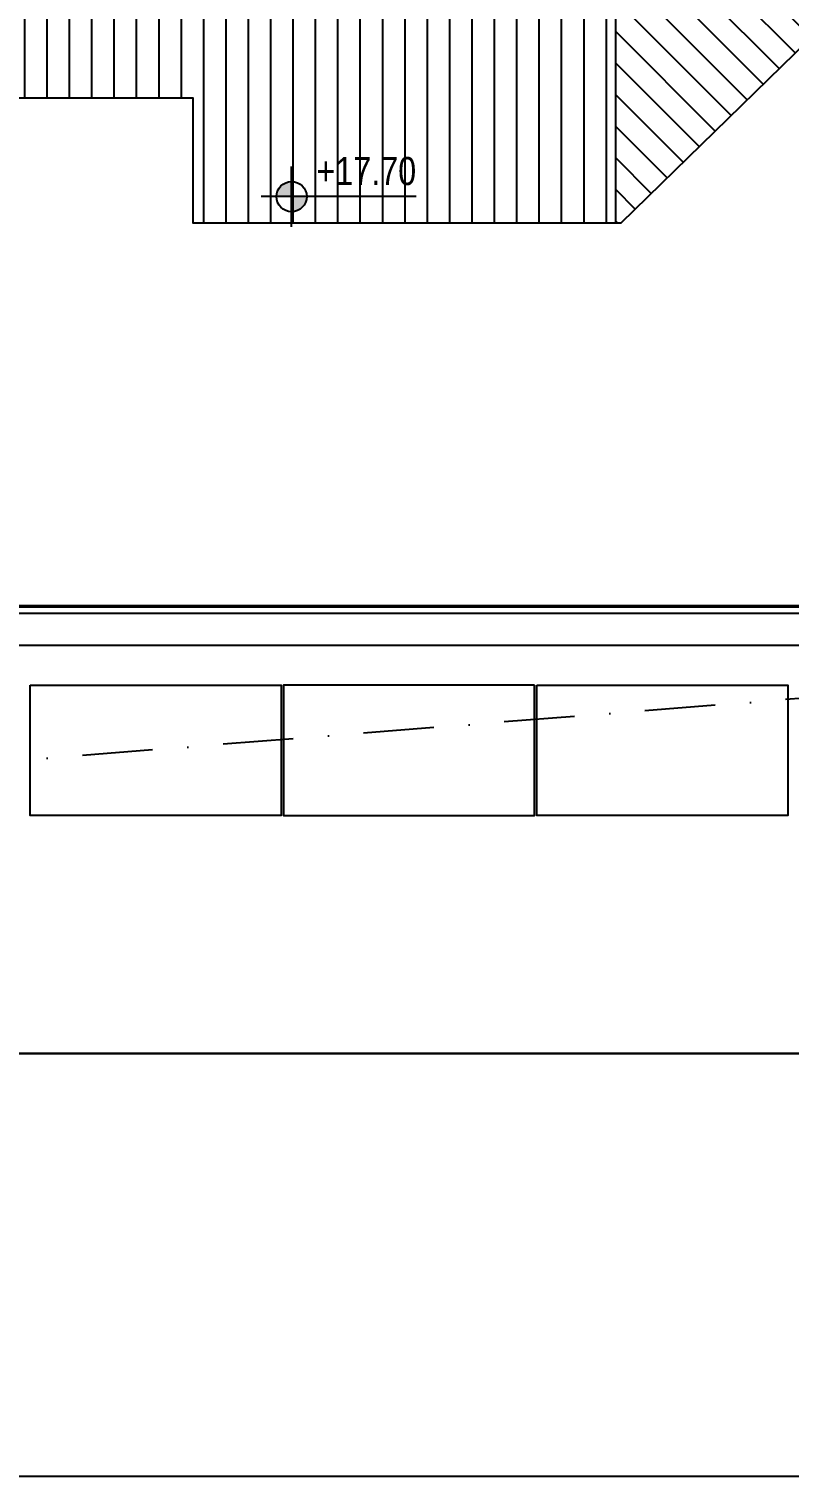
# Model space of a CAD drawing. Extents: x 58467 to 79089, y -33726 to -17391.
# Drawn here: x 71426 to 71966, y -21926 to -20898 of the extents above; entities that cross this region are included whole.
import ezdxf

# ---------------------------------------------------------------- set-up
doc = ezdxf.new("R2010")
doc.units = 0
doc.header["$LTSCALE"] = 100
doc.linetypes.add('DASHDOT', pattern=[1, 0.5, -0.25, 0, -0.25])
doc.linetypes.add('HIDDEN2', pattern=[0.1875, 0.125, -0.0625])
for name, color, linetype in [('3-cam', 4, 'Continuous'), ('BA_elev1', 7, 'Continuous'), ('BA_elev3', 8, 'Continuous'), ('BA_env_bound', 10, 'DASHDOT'), ('BA_layout', 11, 'Continuous'), ('BA_level', 7, 'Continuous'), ('DTR', 24, 'Continuous'), ('Kompozit', 122, 'Continuous')]:
    doc.layers.add(name, color=color, linetype=linetype)
doc.styles.add('geomim', font='ARIALN.TTF', dxfattribs={"width": 0.9})

# ---------------------------------------------------------------- blocks, each defined once
blk = doc.blocks.new('KOTPLAN')
at = {"ltscale": 3}
h = blk.add_hatch(color=256, dxfattribs=at)
h.paths.add_polyline_path([(0, -0.0767, 0.414214), (0.077, 0.0003), (0, 0.0003)])
h.paths.add_polyline_path([(-0.077, 0.0003), (0, 0.0003), (0, 0.0772, 0.414214)])
for p, q in [((0, -0.1533), (0, 0.1533)), ((0.1533, 0), (-0.1533, 0))]:
    blk.add_line(p, q)
blk.add_line((0.6322, 0), (0, 0), dxfattribs=at)
blk.add_circle((0, 0), 0.0767)
for p in [(0.1265, 0.0584), (0.1265, -0.1966)]:
    blk.add_attdef('KOT', p, '', height=0.15)
blk = doc.blocks.new('A$C56216D09')
at = {"layer": '3-cam'}
for p, q in [((2061, -2673.4, 1.3), (3723.4, -2673.4, 1.3)), ((3723.4, -2674.5, 1.3), (2061, -2674.5, 1.3)), ((3723.4, -2673.9, 1.3), (2061.1, -2673.9, 1.3)), ((3723.4, -2674, 1.3), (2061.1, -2674, 1.3))]:
    blk.add_line(p, q, dxfattribs=at)
at = {"layer": '3-cam', "color": 1, "linetype": 'HIDDEN2', "ltscale": 5, "const_width": 0.152, "elevation": 1.3}
blk.add_lwpolyline([(3723.4, -2673.9), (2061.1, -2673.9)], dxfattribs=at)
at = {"layer": 'DTR', "color": 252}
for p, q in [((3723.4, -2673.5, 1.3), (2061, -2673.5, 1.3)), ((3723.4, -2673.6, 1.3), (2061, -2673.6, 1.3)), ((3723.4, -2673.7, 1.3), (2061, -2673.7, 1.3)), ((3723.4, -2673.8, 1.3), (2061, -2673.8, 1.3)), ((3723.4, -2674.1, 1.3), (2061, -2674.1, 1.3)), ((3723.4, -2674.2, 1.3), (2061, -2674.2, 1.3)), ((3723.4, -2674.3, 1.3), (2061, -2674.3, 1.3)), ((3723.4, -2674.4, 1.3), (2061, -2674.4, 1.3))]:
    blk.add_line(p, q, dxfattribs=at)
at = {"layer": 'Kompozit', "elevation": 1.3}
for points in [[(2061, -2701.4), (3750.3, -2701.4), (3750.3, -517.7)], [(2061, -2678.6), (3727.5, -2678.6), (3727.5, -517.7)]]:
    blk.add_lwpolyline(points, dxfattribs=at)
at = {"layer": 'Kompozit'}
for points in [[(2698.6, -2729.8), (2876.9, -2729.8), (2876.9, -2822.4), (2698.6, -2822.4)], [(3056.7, -2729.8), (2878.4, -2729.8), (2878.4, -2822.4), (3056.7, -2822.4)], [(3058.2, -2729.8), (3236.5, -2729.8), (3236.5, -2822.4), (3058.2, -2822.4)]]:
    blk.add_lwpolyline(points, close=True, dxfattribs=at)

msp = doc.modelspace()

# ---------------------------------------------------------------- hatches: boundary and pattern name
at = {"layer": 'BA_elev3'}
h = msp.add_hatch(dxfattribs=at)
h.set_pattern_fill('LINE', color=256, scale=5, angle=90)
h.set_pattern_definition([(90, (23210.876, 9087.175), (-15.875, 1e-15), [])])
h.paths.add_polyline_path([(71542.44, -21036.06), (71542.44, -21020.57), (71542.44, -21036.06), (71842.37, -21036.06), (71842.37, -20697.09), (70789.37, -20697.09), (70789.37, -21036.12), (71151.07, -21035.99), (71151.07, -21036.1), (71268.43, -21036.05), (71268.43, -21036.05), (71268.43, -21036.05), (71268.43, -20947.27), (71542.44, -20947.27)])
h = msp.add_hatch(dxfattribs=at)
h.set_pattern_fill('LINE', color=256, scale=5, angle=135)
h.set_pattern_definition([(135, (21566.486, 12448.205), (-11.22532, -11.22532), [])])
h.paths.add_polyline_path([(71842.37, -21036.06), (71842.37, -20697.09), (72188.67, -20697.09), (72188.67, -20701.95), (71846.44, -21036.06)])

# ---------------------------------------------------------------- linework, layer by layer
msp.add_line((68467.37, -21626.03), (72992.16, -21626.03))
msp.add_lwpolyline([(69794.84, -21926.03), (72992.16, -21926.03), (72992.16, -21626.03), (69794.84, -21626.03)], close=True)
at = {"layer": 'BA_elev1'}
for points in [[(70804.37, -21036.05), (71151.07, -21036.05), (71151.07, -21036.1), (71268.43, -21036.05), (71268.43, -20947.27), (71542.44, -20947.27), (71542.44, -21036.06), (71846.44, -21036.06), (72188.67, -20701.95), (72188.67, -19744.89), (72188.67, -19744.89), (72188.67, -19563.55), (72188.67, -19563.55), (72188.68, -19256.09), (72188.49, -19255.97), (72188.46, -19077.06), (72426.47, -19077.06), (72426.47, -18875.8), (71842.37, -18839.03), (71842.37, -18839.03)], [(71842.37, -20697.09), (71842.37, -21036.06)]]:
    msp.add_lwpolyline(points, dxfattribs=at)
at = {"layer": 'BA_env_bound'}
msp.add_lwpolyline([(71602.44, -18983.08), (71613.76, -18808.44), (72611.66, -18873.13), (72611.66, -21323.13), (70882.1, -21460.43), (70866.98, -18935.41)], close=True, dxfattribs=at)
at = {"layer": 'BA_layout'}
msp.add_lwpolyline([(68467.37, -21626.03), (68467.37, -18260.87), (72991.86, -18260.87), (72991.86, -21626.03)], close=True, dxfattribs=at)

# ---------------------------------------------------------------- block references
msp.add_blockref('A$C56216D09', (68728.36, -18634.53, -1.31))
at = {"layer": 'BA_level'}
ref = msp.add_blockref('KOTPLAN', (71612.59, -21017.36), dxfattribs=dict(at, xscale=140.0000000000091, yscale=140.0000000000091, zscale=140.0000000000091))
ref.add_attrib('KOT', '+17.70', (71630.3, -21009.18), dxfattribs={"layer": '0', "color": 252, "height": 20, "style": 'geomim'})

doc.saveas('drawing.dxf')
